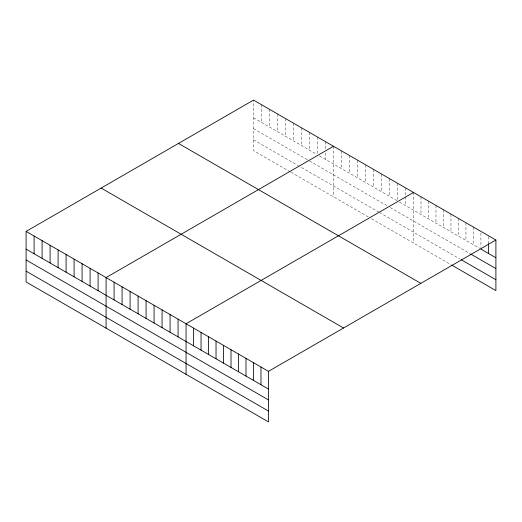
<?xml version="1.0" encoding="UTF-8"?>
<svg xmlns="http://www.w3.org/2000/svg" width="522" height="522" viewBox="0 0 522 522"><rect width="100%" height="100%" fill="white"/><g stroke="black" fill="none" stroke-linecap="round" stroke-linejoin="round"><path stroke-width="0.39" stroke-dasharray="2.61 1.96" d="M253.535 117.822L316.854 154.381M319.516 155.921L397.496 200.944M399.5 202.099L479.555 248.315M253.535 128.66L308.854 160.6M309.52 160.985L387.5 206.007M390.169 207.547L470.022 253.646M253.535 139.824L298.186 165.605M301.52 167.529L378.835 212.167M379.501 212.552L459.804 258.912M290.193 171.823L253.535 150.662L253.535 100.1M290.858 172.208L368.839 217.23M371.507 218.77L450.949 264.641M488.409 236.512L488.409 243.761M480.919 232.995L480.919 247.493M473.428 227.057L473.428 244.779M465.937 222.731L465.937 240.453M458.447 218.405L458.447 236.127M450.949 214.079L450.949 231.801M443.459 209.759L443.459 227.481M435.968 205.433L435.968 223.155M428.477 201.107L428.477 218.829M420.986 196.781L420.986 214.503M413.496 192.455L413.496 243.017M405.496 187.842L405.496 195.894M405.496 196.703L405.496 205.564M397.496 183.222L397.496 200.135M389.503 178.602L389.503 196.324M381.504 173.983L381.504 191.704M373.504 169.369L373.504 187.091M365.504 164.75L365.504 182.472M357.511 160.13L357.511 177.852M349.512 155.517L349.512 173.239M341.512 150.897L341.512 168.619M333.512 146.277L333.512 196.84M325.519 141.664L325.519 149.716M325.519 152.939L325.519 159.386M317.52 137.045L317.52 153.964M309.52 132.425L309.52 150.147M301.52 127.812L301.52 145.534M293.521 123.192L293.521 140.914M285.527 118.572L285.527 136.294M277.528 113.953L277.528 131.681M269.528 109.339L269.528 127.061M261.529 104.72L261.529 122.442"/><path stroke-width="0.78" d="M26.1 231.409L268.465 371.338L268.465 421.9L26.1 281.965L26.1 231.409L253.535 100.1L495.9 240.035L495.9 290.591L451.634 265.032M333.512 146.277L106.083 277.587L106.083 328.142M413.496 192.455L186.06 323.764L186.06 374.32M268.465 371.338L495.9 240.035M480.919 249.105L495.9 257.757M470.7 254.044L495.9 268.589M461.167 259.702L495.9 279.753M178.478 143.433L420.849 283.361M101.151 188.077L343.522 328.005M26.1 249.131L268.465 389.06M26.1 259.969L268.465 399.898M26.1 271.133L268.465 411.062M488.409 243.761L488.409 253.431M260.974 367.012L260.974 384.734M253.483 362.692L253.483 380.414M245.992 358.366L245.992 376.088M238.502 354.04L238.502 371.762M231.011 349.714L231.011 367.436M223.52 345.388L223.52 363.11M216.03 341.062L216.03 358.784M208.539 336.736L208.539 354.464M201.042 332.416L201.042 350.138M193.551 328.09L193.551 345.812M178.067 319.144L178.067 336.866M170.068 314.531L170.068 332.253M162.068 309.911L162.068 327.633M154.068 305.292L154.068 323.014M146.069 300.672L146.069 318.4M138.076 296.059L138.076 313.781M130.076 291.439L130.076 309.161M122.076 286.819L122.076 304.541M114.077 282.206L114.077 299.928M98.084 272.967L98.084 290.689M90.084 268.354L90.084 286.076M82.084 263.734L82.084 281.456M74.091 259.114L74.091 276.836M66.092 254.501L66.092 272.223M58.092 249.881L58.092 267.603M50.092 245.262L50.092 262.984M42.099 240.649L42.099 258.37M34.1 236.029L34.1 253.751"/></g></svg>
